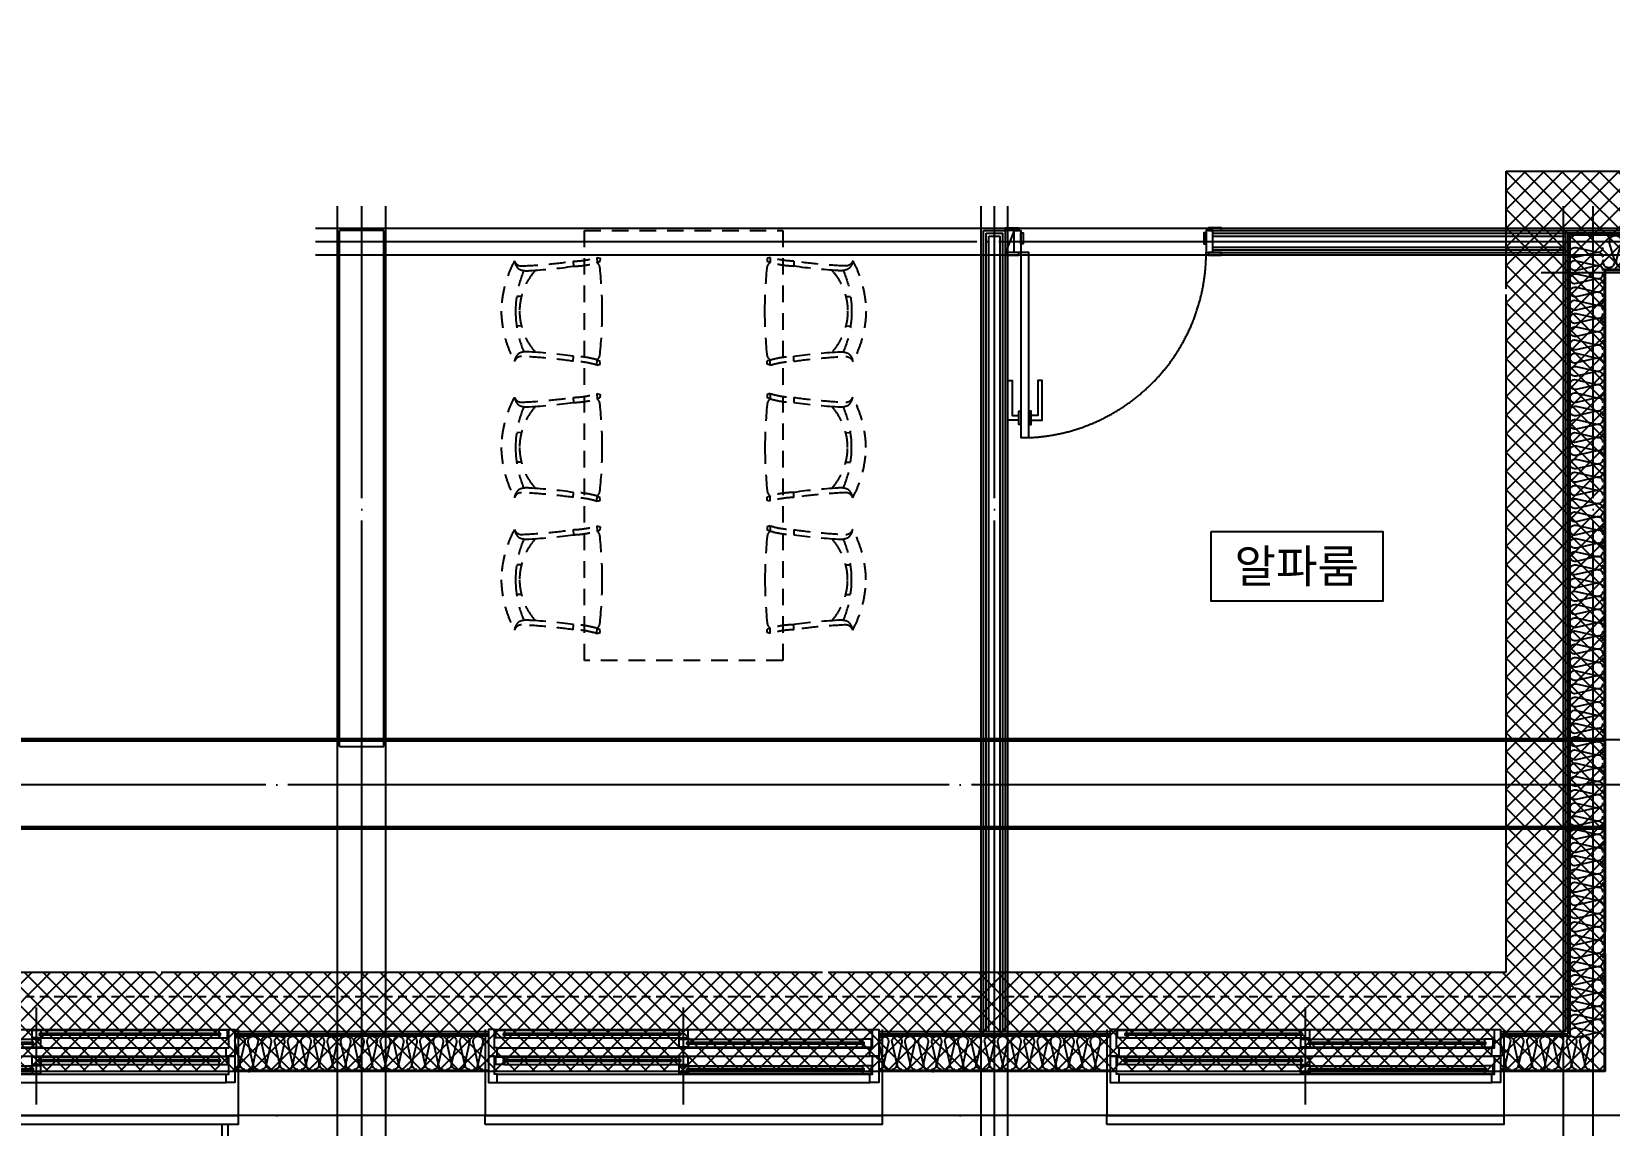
# Model space of a CAD drawing. Header units: millimetres. Extents: x -24416 to 92204, y -190080 to 23760.
# Drawn here: x 64886 to 72042, y -91259 to -86296 of the extents above; entities that cross this region are included whole.
import ezdxf
from ezdxf.enums import TextEntityAlignment as Align
from ezdxf.xclip import XClip

# ---------------------------------------------------------------- set-up
doc = ezdxf.new("R2010")
doc.units = ezdxf.units.MM
doc.header["$LTSCALE"] = 50
doc.header["$XCLIPFRAME"] = 0
for name, pattern in [('AUDIT_D_220706163347-0', [0]), ('CEN', [62, 60, -1, 0, -1]), ('H', [1.3, 0.8, -0.5]), ('HD', [2.5, 1.5, -1]), ('HID', [2.5, 1.5, -1]), ('HIDDEN', [2, 1, -1]), ('평면도(기준)$0$CENTER2', [16.25, 15, -0.5, 0.25, -0.5])]:
    doc.linetypes.add(name, pattern=pattern)
for name, color, linetype, plot in [('AA-CEN', 1, 'CEN', False), ('Defpoint', 135, 'Continuous', False), ('MC', 135, 'Continuous', False)]:
    doc.layers.add(name, color=color, linetype=linetype, plot=plot)
for name, color, linetype in [('AA-단열-바닥-욕실', 30, 'Continuous'), ('CEN_CON', 1, 'CEN'), ('CEN_WALL', 12, 'CEN'), ('CONC', 2, 'Continuous'), ('dan1', 7, 'HID'), ('ELE3_CON', 7, 'Continuous'), ('FUR_가구', 8, 'HD'), ('HAT', 9, 'Continuous'), ('INS', 252, 'Continuous'), ('INSUL', 8, 'Continuous'), ('SINA-F-FRAME', 4, 'Continuous'), ('WAL_DRY', 7, 'Continuous'), ('WIN', 4, 'Continuous'), ('X - 단위세대$0$ETC', 6, 'Continuous'), ('실명', 3, 'AUDIT_D_220706163347-0'), ('실명박스', 7, 'AUDIT_D_220706163347-0'), ('커튼박스', 6, 'Continuous'), ('평면도(기준)$0$1.EC-F-DOOR', 4, 'Continuous'), ('평면도(기준)$0$1.EC-F-DOOR-F', 4, 'Continuous'), ('확장', 8, 'HIDDEN')]:
    doc.layers.add(name, color=color, linetype=linetype)
doc.styles.add('HAUD01', font='Dotum.ttf')

# ---------------------------------------------------------------- blocks, each defined once
blk = doc.blocks.new('insul1')
blk.add_lwpolyline([(0, 0, 0.480617), (0.146, 0.183), (0.004, 0.817, -1.249969), (0.296, 0.817), (0.154, 0.183, 0.480617), (0.3, 0, 0.480617)], format="xyb")
blk = doc.blocks.new('WIN_이중창_1800')
at = {"layer": 'Defpoint'}
for p, q in [((-15, 240), (-15, 0)), ((1785, 240), (1785, 0))]:
    blk.add_line(p, q, dxfattribs=at)
at = {"layer": 'WIN'}
blk.add_line((885, -100), (885, 340), dxfattribs=at)
at = {"layer": 'WIN', "color": 8}
for p, q in [((1742, 240), (28, 240)), ((1697, 237), (905, 237)), ((1730, 158), (40, 158)), ((865, 196), (73, 196)), ((865, 161), (73, 161)), ((1697, 202), (905, 202)), ((1730, 120), (40, 120)), ((865, 76), (73, 76)), ((1697, 117), (905, 117)), ((1697, 82), (905, 82)), ((1730, 38), (40, 38)), ((1730, 0), (40, 0)), ((865, 41), (73, 41))]:
    blk.add_line(p, q, dxfattribs=at)
at = {"layer": 'WIN'}
for points in [[(40, 158), (28, 158), (28, 240), (0, 240), (0, 120), (40, 120), (40, 158)], [(905, 216.5), (905, 202), (865, 202), (865, 237), (905, 237), (905, 222.5)], [(1704, 222.5), (1704, 216.5), (898, 216.5), (898, 222.5), (1704, 222.5)], [(1697, 216.5), (1697, 202), (1737, 202), (1737, 237), (1697, 237), (1697, 222.5)], [(1730, 158), (1742, 158), (1742, 240), (1770, 240), (1770, 120), (1730, 120), (1730, 158)], [(73, 175.5), (73, 161), (33, 161), (33, 196), (73, 196), (73, 181.5)], [(872, 181.5), (872, 175.5), (66, 175.5), (66, 181.5), (872, 181.5)], [(865, 175.5), (865, 161), (905, 161), (905, 196), (865, 196), (865, 181.5)], [(40, 38), (28, 38), (28, 120), (0, 120), (0, 0), (40, 0), (40, 38)], [(73, 55.5), (73, 41), (33, 41), (33, 76), (73, 76), (73, 61.5)], [(905, 96.5), (905, 82), (865, 82), (865, 117), (905, 117), (905, 102.5)], [(865, 55.5), (865, 41), (905, 41), (905, 76), (865, 76), (865, 61.5)], [(1704, 102.5), (1704, 96.5), (898, 96.5), (898, 102.5), (1704, 102.5)], [(1697, 96.5), (1697, 82), (1737, 82), (1737, 117), (1697, 117), (1697, 102.5)], [(1730, 38), (1742, 38), (1742, 120), (1770, 120), (1770, 0), (1730, 0), (1730, 38)], [(872, 61.5), (872, 55.5), (66, 55.5), (66, 61.5), (872, 61.5)]]:
    blk.add_lwpolyline(points, dxfattribs=at)
blk = doc.blocks.new('WIN_이중창_3300-2')
at = {"layer": 'Defpoint'}
for p, q in [((-15, 240), (-15, 0)), ((3285, 240), (3285, 0))]:
    blk.add_line(p, q, dxfattribs=at)
at = {"layer": 'WIN'}
for p, q in [((900, -100), (900, 340)), ((2370, -100), (2370, 340))]:
    blk.add_line(p, q, dxfattribs=at)
at = {"layer": 'WIN', "color": 8}
for p, q in [((3242, 240), (28, 240)), ((880, 237), (73, 237)), ((3197, 237), (2390, 237)), ((3230, 158), (40, 158)), ((880, 202), (73, 202)), ((2350, 196), (920, 196)), ((2350, 161), (920, 161)), ((3197, 202), (2390, 202)), ((3230, 120), (40, 120)), ((880, 117), (73, 117)), ((880, 82), (73, 82)), ((2350, 76), (920, 76)), ((3197, 117), (2390, 117)), ((3197, 82), (2390, 82)), ((3230, 38), (40, 38)), ((3230, 0), (40, 0)), ((2350, 41), (920, 41))]:
    blk.add_line(p, q, dxfattribs=at)
at = {"layer": 'WIN'}
for points in [[(40, 158), (28, 158), (28, 240), (0, 240), (0, 120), (40, 120), (40, 158)], [(73, 216.5), (73, 202), (33, 202), (33, 237), (73, 237), (73, 222.5)], [(887, 222.5), (887, 216.5), (66, 216.5), (66, 222.5), (887, 222.5)], [(880, 216.5), (880, 202), (920, 202), (920, 237), (880, 237), (880, 222.5)], [(2390, 216.5), (2390, 202), (2350, 202), (2350, 237), (2390, 237), (2390, 222.5)], [(3204, 222.5), (3204, 216.5), (2383, 216.5), (2383, 222.5), (3204, 222.5)], [(3197, 216.5), (3197, 202), (3237, 202), (3237, 237), (3197, 237), (3197, 222.5)], [(3230, 158), (3242, 158), (3242, 240), (3270, 240), (3270, 120), (3230, 120), (3230, 158)], [(920, 175.5), (920, 161), (880, 161), (880, 196), (920, 196), (920, 181.5)], [(2357, 181.5), (2357, 175.5), (913, 175.5), (913, 181.5), (2357, 181.5)], [(2350, 175.5), (2350, 161), (2390, 161), (2390, 196), (2350, 196), (2350, 181.5)], [(40, 38), (28, 38), (28, 120), (0, 120), (0, 0), (40, 0), (40, 38)], [(73, 96.5), (73, 82), (33, 82), (33, 117), (73, 117), (73, 102.5)], [(887, 102.5), (887, 96.5), (66, 96.5), (66, 102.5), (887, 102.5)], [(880, 96.5), (880, 82), (920, 82), (920, 117), (880, 117), (880, 102.5)], [(920, 55.5), (920, 41), (880, 41), (880, 76), (920, 76), (920, 61.5)], [(2390, 96.5), (2390, 82), (2350, 82), (2350, 117), (2390, 117), (2390, 102.5)], [(2350, 55.5), (2350, 41), (2390, 41), (2390, 76), (2350, 76), (2350, 61.5)], [(3204, 102.5), (3204, 96.5), (2383, 96.5), (2383, 102.5), (3204, 102.5)], [(3197, 96.5), (3197, 82), (3237, 82), (3237, 117), (3197, 117), (3197, 102.5)], [(3230, 38), (3242, 38), (3242, 120), (3270, 120), (3270, 0), (3230, 0), (3230, 38)], [(2357, 61.5), (2357, 55.5), (913, 55.5), (913, 61.5), (2357, 61.5)]]:
    blk.add_lwpolyline(points, dxfattribs=at)
blk = doc.blocks.new('식탁-1950x900')
at = {"layer": 'FUR_가구'}
for p, q in [((-500.1, -139.2), (-499.9, -162.1)), ((-393, -121.6), (-379.1, -126)), ((-393, -121.6), (-392.7, -145.4)), ((-392.7, -144.6), (-379.3, -141)), ((-379.1, -126), (-379.3, -141)), ((393, -121.6), (379.1, -126)), ((379.1, -126), (379.3, -141)), ((392.7, -144.6), (379.3, -141)), ((393, -121.6), (392.7, -145.4)), ((500.1, -139.2), (499.9, -162.1)), ((-735.6, -299), (-756.6, -299.2)), ((735.6, -299), (756.6, -299.2)), ((-735.6, -433.1), (-756.6, -432.9)), ((735.6, -433.1), (756.6, -432.9)), ((-500.1, -592.9), (-499.9, -570)), ((500.1, -592.9), (499.9, -570)), ((-393, -610.5), (-392.7, -586.7)), ((-393, -610.5), (-379.1, -606.2)), ((-392.7, -587.5), (-379.3, -591.1)), ((-379.1, -606.2), (-379.3, -591.1)), ((379.1, -606.2), (379.3, -591.1)), ((393, -610.5), (379.1, -606.2)), ((392.7, -587.5), (379.3, -591.1)), ((393, -610.5), (392.7, -586.7)), ((-500.1, -757.1), (-499.9, -780)), ((-393, -739.5), (-379.1, -743.8)), ((-393, -739.5), (-392.7, -763.3)), ((-392.7, -762.5), (-379.3, -758.9)), ((-379.1, -743.8), (-379.3, -758.9)), ((393, -739.5), (379.1, -743.8)), ((379.1, -743.8), (379.3, -758.9)), ((392.7, -762.5), (379.3, -758.9)), ((393, -739.5), (392.7, -763.3)), ((500.1, -757.1), (499.9, -780)), ((-735.6, -916.9), (-756.6, -917.1)), ((735.6, -916.9), (756.6, -917.1)), ((-735.6, -1051), (-756.6, -1050.8)), ((735.6, -1051), (756.6, -1050.8)), ((-500.1, -1210.8), (-499.9, -1187.9)), ((-393, -1228.4), (-392.7, -1204.6)), ((-392.7, -1205.4), (-379.3, -1209)), ((-379.1, -1224), (-379.3, -1209)), ((379.1, -1224), (379.3, -1209)), ((392.7, -1205.4), (379.3, -1209)), ((393, -1228.4), (392.7, -1204.6)), ((500.1, -1210.8), (499.9, -1187.9)), ((-393, -1228.4), (-379.1, -1224)), ((393, -1228.4), (379.1, -1224)), ((-500.1, -1357.1), (-499.9, -1380)), ((-393, -1339.5), (-379.1, -1343.8)), ((-393, -1339.5), (-392.7, -1363.3)), ((-392.7, -1362.5), (-379.3, -1358.9)), ((-379.1, -1343.8), (-379.3, -1358.9)), ((393, -1339.5), (379.1, -1343.8)), ((379.1, -1343.8), (379.3, -1358.9)), ((392.7, -1362.5), (379.3, -1358.9)), ((393, -1339.5), (392.7, -1363.3)), ((500.1, -1357.1), (499.9, -1380)), ((-735.6, -1516.9), (-756.6, -1517.1)), ((735.6, -1516.9), (756.6, -1517.1)), ((-735.6, -1651), (-756.6, -1650.8)), ((735.6, -1651), (756.6, -1650.8)), ((-500.1, -1810.8), (-499.9, -1787.9)), ((500.1, -1810.8), (499.9, -1787.9)), ((-393, -1828.4), (-392.7, -1804.6)), ((-393, -1828.4), (-379.1, -1824)), ((-392.7, -1805.4), (-379.3, -1809)), ((-379.1, -1824), (-379.3, -1809)), ((379.1, -1824), (379.3, -1809)), ((393, -1828.4), (379.1, -1824)), ((392.7, -1805.4), (379.3, -1809)), ((393, -1828.4), (392.7, -1804.6))]:
    blk.add_line(p, q, dxfattribs=at)
blk.add_lwpolyline([(-450, 0), (450, 0), (450, -1950), (-450, -1950)], close=True, dxfattribs=at)
for centre, radius, start, end in [((-324.7, -376.8), 502.7, 151.61301, 178.77221), ((-735.8, -128.1), 32.7, 197.29847, 270.53959), ((-715.5, -133.6), 51.6, 184.73657, 233.96327), ((-839.2, 2261.8), 2424.8, 272.45149, 278.03657), ((-510.6, 259.9), 399.2, 271.50557, 287.13357), ((-301.1, -364.6), 460.9, 156.58558, 180.17751), ((-711.1, -94), 88.5, 246.80527, 277.25757), ((-464.2, -367.5), 279.9, 137.91521, 179.69623), ((-839.2, 2261.8), 2447.5, 273.26257, 277.96657), ((-510.6, 259.9), 422.1, 271.45157, 286.22903), ((-411.8, -172), 32.7, 1.98952, 54.31967), ((-2602.4, -386.7), 2233.9, 0.5286, 5.54351), ((-324.7, -355.3), 502.7, 181.22779, 208.38699), ((-301.1, -367.5), 460.9, 179.82249, 203.41442), ((-464.2, -364.6), 279.9, 180.30377, 222.08479), ((-2602.4, -345.5), 2233.9, 354.45649, 359.4714), ((-735.8, -604), 32.7, 89.46041, 162.70153), ((-715.5, -598.6), 51.6, 126.03673, 175.26343), ((-711.1, -638.2), 88.5, 82.74243, 113.19473), ((-839.2, -2993.9), 2424.8, 81.96343, 87.54851), ((-839.2, -2993.9), 2447.5, 82.03343, 86.73743), ((-510.6, -992), 422.1, 73.77097, 88.54843), ((-411.8, -560.1), 32.7, 305.68033, 358.01048), ((-510.6, -992), 399.2, 72.86643, 88.49443), ((-324.7, -994.7), 502.7, 151.61301, 178.77221), ((-735.8, -746), 32.7, 197.29847, 270.53959), ((-715.5, -751.4), 51.6, 184.73657, 233.96327), ((-839.2, 1643.9), 2424.8, 272.45149, 278.03657), ((-839.2, 1643.9), 2447.5, 273.26257, 277.96657), ((-510.6, -358), 399.2, 271.50557, 287.13357), ((-510.6, -358), 422.1, 271.45157, 286.22903), ((-411.8, -789.9), 32.7, 1.98952, 54.31967), ((-301.1, -982.5), 460.9, 156.58558, 180.17751), ((-711.1, -711.8), 88.5, 246.80527, 277.25757), ((-464.2, -985.4), 279.9, 137.91521, 179.69623), ((-2602.4, -1004.5), 2233.9, 0.5286, 5.54351), ((-324.7, -973.2), 502.7, 181.22779, 208.38699), ((-301.1, -985.4), 460.9, 179.82249, 203.41442), ((-464.2, -982.5), 279.9, 180.30377, 222.08479), ((-2602.4, -963.3), 2233.9, 354.45649, 359.4714), ((-735.8, -1221.9), 32.7, 89.46041, 162.70153), ((-715.5, -1216.4), 51.6, 126.03673, 175.26343), ((-711.1, -1256), 88.5, 82.74243, 113.19473), ((-839.2, -3611.8), 2424.8, 81.96343, 87.54851), ((-839.2, -3611.8), 2447.5, 82.03343, 86.73743), ((-510.6, -1609.9), 399.2, 72.86643, 88.49443), ((-510.6, -1609.9), 422.1, 73.77097, 88.54843), ((-411.8, -1178), 32.7, 305.68033, 358.01048), ((-324.7, -1594.7), 502.7, 151.61301, 178.77221), ((-735.8, -1346), 32.7, 197.29847, 270.53959), ((-715.5, -1351.4), 51.6, 184.73657, 233.96327), ((-839.2, 1043.9), 2424.8, 272.45149, 278.03657), ((-510.6, -958), 399.2, 271.50557, 287.13357), ((-301.1, -1582.5), 460.9, 156.58558, 180.17751), ((-711.1, -1311.8), 88.5, 246.80527, 277.25757), ((-464.2, -1585.4), 279.9, 137.91521, 179.69623), ((-839.2, 1043.9), 2447.5, 273.26257, 277.96657), ((-510.6, -958), 422.1, 271.45157, 286.22903), ((-411.8, -1389.9), 32.7, 1.98952, 54.31967), ((-2602.4, -1604.5), 2233.9, 0.5286, 5.54351), ((-324.7, -1573.2), 502.7, 181.22779, 208.38699), ((-301.1, -1585.4), 460.9, 179.82249, 203.41442), ((-464.2, -1582.5), 279.9, 180.30377, 222.08479), ((-2602.4, -1563.3), 2233.9, 354.45649, 359.4714), ((-715.5, -1816.4), 51.6, 126.03673, 175.26343), ((-711.1, -1856), 88.5, 82.74243, 113.19473), ((-839.2, -4211.8), 2447.5, 82.03343, 86.73743), ((-510.6, -2209.9), 422.1, 73.77097, 88.54843), ((-411.8, -1778), 32.7, 305.68033, 358.01048), ((-735.8, -1821.9), 32.7, 89.46041, 162.70153), ((-839.2, -4211.8), 2424.8, 81.96343, 87.54851), ((-510.6, -2209.9), 399.2, 72.86643, 88.49443)]:
    blk.add_arc(centre, radius, start, end, dxfattribs=at)
at = {"layer": 'FUR_가구', "extrusion": (0, 0, -1)}
for centre, major_axis, start_param, end_param in [((510.6, 259.9), (-391.6, 77.3), 4.543868, 4.816628), ((839.2, 2261.8), (308.9, 2405.1), 3.056625, 3.154103), ((735.8, -128.1), (-23.1, 23.1), 2.65811, 3.936408), ((715.5, -133.6), (-36.5, 36.5), 2.438863, 3.298031), ((324.7, -376.8), (355.5, 355.5), 0.289952, 0.763969), ((2602.4, -386.7), (-1579.6, 1579.6), 5.507013, 5.59454), ((411.8, -172), (-23.1, 23.1), 5.532511, 6.445844), ((510.6, 259.9), (-418.1, 57.7), 4.600712, 4.858628), ((839.2, 2261.8), (261.2, 2433.5), 3.0916, 3.173701), ((464.2, -367.5), (197.9, 197.9), 0.05088, 0.780096), ((711.1, -94), (-62.6, 62.6), 3.522166, 4.053659), ((301.1, -364.6), (447.5, 110.4), -0.166893, 0.244864), ((2602.4, -345.5), (-114, 2231), 4.666674, 4.7542), ((464.2, -364.6), (197.9, 197.9), 0.7907, 1.519916), ((301.1, -367.5), (-450.7, 96.7), 2.927084, 3.338841), ((324.7, -355.3), (-355.5, 355.5), 2.377624, 2.851641), ((411.8, -560.1), (-23.1, 23.1), 4.54973, 5.463063), ((510.6, -992), (410.7, 97.2), 4.661547, 4.919462), ((839.2, -2993.9), (-321.8, 2426.3), -0.007165, 0.074936), ((839.2, -2993.9), (-242.6, 2412.6), -0.040038, 0.05744), ((711.1, -638.2), (62.6, 62.6), -0.912067, -0.380574), ((735.8, -604), (23.1, 23.1), -0.794816, 0.483483), ((715.5, -598.6), (-36.5, 36.5), 1.414358, 2.273526), ((510.6, -992), (392, 75.2), 4.602977, 4.875737)]:
    blk.add_ellipse(centre, major_axis=major_axis, ratio=1, start_param=start_param, end_param=end_param, dxfattribs=at)
at = {"layer": 'FUR_가구'}
for centre, major_axis, start_param, end_param in [((411.8, -789.9), (23.1, 23.1), 1.408137, 2.321471), ((510.6, -358), (-410.7, 97.2), 1.519954, 1.777869), ((510.6, -358), (-392, 75.2), 1.461384, 1.734144), ((839.2, 1643.9), (321.8, 2426.3), 3.134428, 3.216528), ((839.2, 1643.9), (242.6, 2412.6), 3.101555, 3.199033), ((735.8, -746), (-23.1, 23.1), 2.346777, 3.625076), ((715.5, -751.4), (36.5, 36.5), 4.55595, 5.415118), ((324.7, -994.7), (355.5, 355.5), 5.519216, 5.993234), ((2602.4, -1004.5), (114, 2231), 1.525081, 1.612608), ((464.2, -985.4), (-197.9, 197.9), 3.932293, 4.661509), ((711.1, -711.8), (-62.6, 62.6), 2.229526, 2.761019), ((301.1, -982.5), (450.7, 96.7), -0.214508, 0.197248), ((2602.4, -963.3), (1579.6, 1579.6), 2.36542, 2.452947), ((464.2, -982.5), (-197.9, 197.9), 3.192473, 3.921689), ((301.1, -985.4), (-447.5, 110.4), 2.9747, 3.386457), ((324.7, -973.2), (-355.5, 355.5), 3.431544, 3.905562), ((411.8, -1178), (23.1, 23.1), 2.390918, 3.304252), ((510.6, -1609.9), (418.1, 57.7), 1.45912, 1.717035), ((510.6, -1609.9), (391.6, 77.3), 1.402276, 1.675036), ((839.2, -3611.8), (-261.2, 2433.5), -0.049992, 0.032108), ((839.2, -3611.8), (-308.9, 2405.1), -0.084967, 0.012511), ((711.1, -1256), (62.6, 62.6), 0.380574, 0.912067), ((735.8, -1221.9), (23.1, 23.1), 5.799702, 7.078001), ((715.5, -1216.4), (36.5, 36.5), 5.580456, 6.439624), ((510.6, -958), (-392, 75.2), 1.461384, 1.734144), ((839.2, 1043.9), (242.6, 2412.6), 3.101555, 3.199033), ((735.8, -1346), (-23.1, 23.1), 2.346777, 3.625076), ((715.5, -1351.4), (36.5, 36.5), 4.55595, 5.415118), ((324.7, -1594.7), (355.5, 355.5), 5.519216, 5.993234), ((2602.4, -1604.5), (114, 2231), 1.525081, 1.612608), ((411.8, -1389.9), (23.1, 23.1), 1.408137, 2.321471), ((510.6, -958), (-410.7, 97.2), 1.519954, 1.777869), ((839.2, 1043.9), (321.8, 2426.3), 3.134428, 3.216528), ((464.2, -1585.4), (-197.9, 197.9), 3.932293, 4.661509), ((711.1, -1311.8), (-62.6, 62.6), 2.229526, 2.761019), ((301.1, -1582.5), (450.7, 96.7), -0.214508, 0.197248), ((2602.4, -1563.3), (1579.6, 1579.6), 2.36542, 2.452947), ((464.2, -1582.5), (-197.9, 197.9), 3.192473, 3.921689), ((301.1, -1585.4), (-447.5, 110.4), 2.9747, 3.386457), ((324.7, -1573.2), (-355.5, 355.5), 3.431544, 3.905562), ((411.8, -1778), (23.1, 23.1), 2.390918, 3.304252), ((510.6, -2209.9), (418.1, 57.7), 1.45912, 1.717035), ((839.2, -4211.8), (-261.2, 2433.5), -0.049992, 0.032108), ((711.1, -1856), (62.6, 62.6), 0.380574, 0.912067), ((715.5, -1816.4), (36.5, 36.5), 5.580456, 6.439624), ((510.6, -2209.9), (391.6, 77.3), 1.402276, 1.675036), ((839.2, -4211.8), (-308.9, 2405.1), -0.084967, 0.012511), ((735.8, -1821.9), (23.1, 23.1), 5.799702, 7.078001)]:
    blk.add_ellipse(centre, major_axis=major_axis, ratio=1, start_param=start_param, end_param=end_param, dxfattribs=at)
blk = doc.blocks.new('DongSinsul_1')
at = {"layer": 'INSUL'}
blk.add_lwpolyline([(0, 0.25, 1.34403), (0.35, 0.25), (0.2, 0.75, -1.34403), (0.55, 0.75), (0.4, 0.25)], format="xyb", dxfattribs=at)
blk = doc.blocks.new('A$C3C3C21E6')
at = {"layer": '평면도(기준)$0$1.EC-F-DOOR'}
blk.add_lwpolyline([(70, -210), (70, -1049.6), (106, -1049.6), (106, -210), (70, -210)], dxfattribs=at)
at = {"layer": '평면도(기준)$0$1.EC-F-DOOR', "color": 8}
for points in [[(60, -969.6), (10, -969.6), (10, -789.6), (30, -789.6), (30, -949.6), (60, -949.6)], [(116.1, -969.6), (166.1, -969.6), (166.1, -789.6), (146.1, -789.6), (146.1, -949.6), (116.1, -949.6)]]:
    blk.add_lwpolyline(points, dxfattribs=at)
for points in [[(70, -929.6), (70, -989.6), (60, -989.6), (60, -929.6)], [(106, -929.6), (106, -989.6), (116, -989.6), (116, -929.6)]]:
    blk.add_lwpolyline(points, close=True, dxfattribs=at)
at = {"layer": '평면도(기준)$0$1.EC-F-DOOR', "color": 1, "linetype": '평면도(기준)$0$CENTER2', "ltscale": 6}
blk.add_arc((69.4, -209.7), 840.6, 272.49818, 359.98243, dxfattribs=at)
at = {"layer": '평면도(기준)$0$1.EC-F-DOOR-F'}
for points in [[(60, -110), (40, -110), (0, -110), (0, -98), (60, -98)], [(40, -110), (70, -110), (70, -210), (40, -210)], [(70, -120), (80, -120), (80, -170), (70, -170)], [(910, -120), (900, -120), (900, -170), (910, -170)], [(940, -110), (910, -110), (910, -210), (940, -210)], [(920, -110), (940, -110), (980, -110), (980, -98), (920, -98)], [(0, -222), (60, -222), (60, -210), (0, -210)], [(920, -222), (980, -222), (980, -210), (920, -210)]]:
    blk.add_lwpolyline(points, close=True, dxfattribs=at)
blk = doc.blocks.new('U-121B(확장)1', base_point=(292391.8, -178477.8))
at = {"layer": 'CEN_CON'}
for p, q in [((300961.8, -178777.8), (300961.8, -174352.8)), ((306546.8, -178777.8), (306546.8, -174352.8)), ((306726.8, -178477.8), (292091.8, -178477.8))]:
    blk.add_line(p, q, dxfattribs=at)
at = {"layer": 'CEN_WALL'}
for p, q in [((303831.8, -178777.8), (303831.8, -174352.8)), ((300751.8, -174512.8), (306726.8, -174512.8)), ((306311.8, -174652.8), (310826.8, -174652.8)), ((306726.8, -176977.8), (296331.8, -176977.8))]:
    blk.add_line(p, q, dxfattribs=at)
at = {"layer": 'CONC'}
for p, q in [((300861.8, -176802.8), (300861.8, -174462.8)), ((301061.8, -174462.8), (300861.8, -174462.8)), ((301061.8, -176802.8), (301061.8, -174462.8)), ((306601.8, -178277.8), (306601.8, -174642.8)), ((306601.8, -174642.8), (307761.8, -174642.8)), ((300861.8, -176802.8), (301061.8, -176802.8)), ((301521.8, -178277.8), (300401.8, -178277.8)), ((300401.8, -178277.8), (300401.8, -178477.8)), ((301521.8, -178277.8), (301521.8, -178477.8)), ((304341.8, -178277.8), (303321.8, -178277.8)), ((303321.8, -178277.8), (303321.8, -178477.8)), ((304341.8, -178277.8), (304341.8, -178477.8)), ((306601.8, -178277.8), (306141.8, -178277.8)), ((306141.8, -178277.8), (306141.8, -178477.8)), ((301521.8, -178477.8), (300401.8, -178477.8)), ((304341.8, -178477.8), (303321.8, -178477.8)), ((306851.8, -178477.8), (306141.8, -178477.8))]:
    blk.add_line(p, q, dxfattribs=at)
at = {"layer": 'dan1'}
blk.add_lwpolyline([(296641.8, -176337.8), (296951.8, -176337.8), (296951.8, -177827.8), (306151.8, -177827.8), (306151.8, -174192.8), (311121.8, -174192.8), (311121.8, -177377.8)], dxfattribs=at)
at = {"layer": 'ELE3_CON'}
for p, q in [((297101.8, -178477.8), (300401.8, -178477.8)), ((301521.8, -178477.8), (303321.8, -178477.8)), ((304341.8, -178477.8), (306141.8, -178477.8))]:
    blk.add_line(p, q, dxfattribs=at)
at = {"layer": 'INS'}
for p, q in [((306441.8, -174482.8), (306441.8, -178117.8)), ((306441.8, -174482.8), (306546.8, -174482.8)), ((306546.8, -174482.8), (307776.8, -174482.8)), ((306596.8, -174637.8), (306596.8, -178272.8)), ((306596.8, -174637.8), (307776.8, -174637.8)), ((301536.8, -178117.8), (300386.8, -178117.8)), ((304356.8, -178117.8), (303306.8, -178117.8)), ((306441.8, -178117.8), (306126.8, -178117.8)), ((301536.8, -178272.8), (300386.8, -178272.8)), ((304356.8, -178272.8), (303306.8, -178272.8)), ((306596.8, -178272.8), (306126.8, -178272.8))]:
    blk.add_line(p, q, dxfattribs=at)
at = {"layer": 'MC'}
for p, q in [((300851.8, -178777.8), (300851.8, -174352.8)), ((301071.8, -178777.8), (301071.8, -174352.8)), ((303771.8, -178777.8), (303771.8, -174352.8)), ((303891.8, -178777.8), (303891.8, -174352.8)), ((306411.8, -178777.8), (306411.8, -174352.8)), ((300751.8, -174452.8), (306726.8, -174452.8)), ((300751.8, -174572.8), (306726.8, -174572.8)), ((306726.8, -176772.8), (296331.8, -176772.8))]:
    blk.add_line(p, q, dxfattribs=at)
at = {"layer": 'SINA-F-FRAME'}
blk.add_line((303921.8, -174462.8), (303881.8, -174562.8), dxfattribs=at)
at = {"layer": 'WAL_DRY'}
for p, q in [((303781.8, -178097.8), (303781.8, -174462.8)), ((303781.8, -174462.8), (303881.8, -174462.8)), ((303881.8, -178097.8), (303881.8, -174462.8)), ((304821.8, -174462.8), (306421.8, -174462.8)), ((306421.8, -174462.8), (306421.8, -178097.8)), ((306421.8, -174462.8), (307776.8, -174462.8)), ((303794.3, -178097.8), (303794.3, -174475.3)), ((303794.3, -174475.3), (303869.3, -174475.3)), ((303806.8, -178097.8), (303806.8, -174487.8)), ((303806.8, -174487.8), (303856.8, -174487.8)), ((303856.8, -178097.8), (303856.8, -174487.8)), ((303869.3, -178097.8), (303869.3, -174475.3)), ((304821.8, -174475.3), (306421.8, -174475.3)), ((304821.8, -174487.8), (306421.8, -174487.8)), ((304821.8, -174537.8), (306421.8, -174537.8)), ((306431.8, -174472.8), (307776.8, -174472.8)), ((306431.8, -174472.8), (306431.8, -178107.8)), ((304821.8, -174550.3), (306421.8, -174550.3)), ((304821.8, -174562.8), (306421.8, -174562.8)), ((301536.8, -178097.8), (300386.8, -178097.8)), ((301536.8, -178107.8), (300386.8, -178107.8)), ((304356.8, -178097.8), (303306.8, -178097.8)), ((304356.8, -178107.8), (303306.8, -178107.8)), ((306421.8, -178097.8), (306126.8, -178097.8)), ((306431.8, -178107.8), (306126.8, -178107.8))]:
    blk.add_line(p, q, dxfattribs=at)
at = {"layer": 'X - 단위세대$0$ETC'}
for points in [[(297101.8, -178517.8), (297101.8, -178477.8), (300401.8, -178477.8), (300401.8, -178517.8), (297101.8, -178517.8)], [(301521.8, -178517.8), (301521.8, -178477.8), (303321.8, -178477.8), (303321.8, -178517.8), (301521.8, -178517.8)], [(304341.8, -178517.8), (304341.8, -178477.8), (306141.8, -178477.8), (306141.8, -178517.8), (304341.8, -178517.8)]]:
    blk.add_lwpolyline(points, dxfattribs=at)
blk.add_lwpolyline([(300326.8, -178517.8), (300326.8, -178577.8, 1), (300356.8, -178577.8), (300356.8, -178517.8)], format="xyb", dxfattribs=at)
at = {"layer": '커튼박스', "linetype": 'H'}
for p, q in [((296641.8, -177937.8), (303781.8, -177937.8)), ((303881.8, -177937.8), (306421.8, -177937.8))]:
    blk.add_line(p, q, dxfattribs=at)
at = {"layer": '확장', "ltscale": 0.5, "const_width": 20, "flags": 128}
for points in [[(296641.8, -176772.8), (306601.8, -176772.8)], [(296641.8, -177172.8), (306601.8, -177172.8)]]:
    blk.add_lwpolyline(points, dxfattribs=at)
at = {"layer": 'FUR_가구'}
blk.add_blockref('식탁-1950x900', (302421.8, -174462.8), dxfattribs=at)
at = {"layer": 'INS', "xscale": 150, "yscale": 150, "zscale": 150, "rotation": 90, "row_count": 1, "column_count": 60, "row_spacing": 0, "column_spacing": 60}
blk.add_blockref('insul1', (306591.8, -178124.2), dxfattribs=at)
at = {"layer": 'INS', "xscale": 150, "yscale": 150, "zscale": 150, "row_count": 1, "row_spacing": 0, "column_spacing": 60}
for p, column_count in [((300386.8, -178267.8), 19), ((303306.8, -178267.8), 17), ((306126.8, -178267.8), 7)]:
    blk.add_blockref('insul1', p, dxfattribs=dict(at, column_count=column_count))
at = {"layer": 'INSUL', "xscale": 150, "yscale": 150, "zscale": 150, "row_count": 1, "column_count": 19, "row_spacing": 1, "column_spacing": 60}
blk.add_blockref('DongSinsul_1', (306591.8, -174632.8), dxfattribs=at)
at = {"layer": 'SINA-F-FRAME'}
blk.add_blockref('A$C3C3C21E6', (303881.8, -174352.8), dxfattribs=at)
at = {"layer": 'WIN', "xscale": -1}
for name, p in [('WIN_이중창_3300-2', (300386.8, -178327.8)), ('WIN_이중창_1800', (303306.8, -178327.8)), ('WIN_이중창_1800', (306126.8, -178327.8))]:
    blk.add_blockref(name, p, dxfattribs=at)
blk = doc.blocks.new('A$C415C5DAF')
at = {"layer": '실명박스'}
blk.add_lwpolyline([(57749, -106943), (57749, -107255.5), (58530.6, -107255.5), (58530.6, -106943)], close=True, dxfattribs=at)
at = {"layer": '실명', "style": 'HAUD01'}
blk.add_text('알파룸', height=150, dxfattribs=at).set_placement((58138.4, -107097), align=Align.MIDDLE)
blk = doc.blocks.new('A$C1CAF0AFA')
at = {"layer": 'HAT'}
h = blk.add_hatch(dxfattribs=at)
h.set_pattern_fill('_USER', color=5, scale=60, angle=45, double=1, pattern_type=0)
h.set_pattern_definition([(45, (0, -23760), (-42.426407, 42.426407), []), (135, (0, -23760), (-42.426407, -42.426407), [])])
h.paths.add_polyline_path([(58062.8, -106178.8), (58062.8, -105728.8), (60182.8, -105728.8), (60182.8, -107143.8), (62682.8, -107143.8), (62682.8, -105138.8), (66222.8, -105138.8), (66222.8, -108298.8), (68072.8, -108298.8), (68072.8, -108148.8), (69472.8, -108148.8), (69472.8, -108298.8), (72022.8, -108298.8), (72022.8, -108748.8), (66282.8, -108748.8), (66282.8, -108426.3), (66082.8, -108426.3), (66082.8, -108748.8), (65772.8, -108748.8), (65772.8, -105588.8), (63132.8, -105588.8), (63132.8, -107593.8), (62062.8, -107593.8), (62062.8, -107303.8), (61862.8, -107303.8), (61862.8, -107593.8), (59732.8, -107593.8), (59732.8, -106178.8)])
h.paths.add_polyline_path([(72582.8, -107433.8), (72582.8, -107598.8), (72722.8, -107598.8), (72722.8, -108748.8), (72272.8, -108748.8), (72272.8, -108048.8), (72132.8, -108048.8), (72132.8, -106983.8), (74652.8, -106983.8), (74652.8, -100603.8), (79107.8, -100603.8), (79107.8, -106063.8), (78657.8, -106063.8), (78657.8, -101053.8), (75102.8, -101053.8), (75102.8, -106908.8), (74772.8, -106908.8), (74772.8, -107108.8), (75102.8, -107108.8), (75102.8, -107433.8)])
h.paths.add_polyline_path([(71572.8, -110688.8), (76542.8, -110688.8), (76542.8, -113873.8), (80042.8, -113873.8), (80042.8, -109163.8), (78657.8, -109163.8), (78657.8, -106263.8), (79107.8, -106263.8), (79107.8, -108713.8), (80492.8, -108713.8), (80492.8, -114323.8), (76092.8, -114323.8), (76092.8, -111138.8), (72022.8, -111138.8), (72022.8, -114773.8), (61922.8, -114773.8), (61922.8, -113283.8), (58062.8, -113283.8), (58062.8, -109738.8), (58512.8, -109738.8), (58512.8, -112833.8), (61862.8, -112833.8), (61862.8, -113123.8), (62062.8, -113123.8), (62062.8, -112833.8), (62372.8, -112833.8), (62372.8, -114323.8), (71572.8, -114323.8)])
at = {"layer": 'AA-CEN', "color": 4}
blk.add_lwpolyline([(76092.8, -111138.8), (72022.8, -111138.8), (72022.8, -114773.8), (61922.8, -114773.8), (61922.8, -113283.8), (58062.8, -113283.8), (58062.8, -109738.8), (58512.8, -109738.8), (58512.8, -112833.8), (61862.8, -112833.8), (61862.8, -113123.8), (62062.8, -113123.8), (62062.8, -112833.8), (62372.8, -112833.8), (62372.8, -114323.8), (71572.8, -114323.8), (71572.8, -110688.8), (76542.8, -110688.8)], dxfattribs=at)

msp = doc.modelspace()

# ---------------------------------------------------------------- block references
ref = msp.add_blockref('U-121B(확장)1', (57812.8, -91213.8))
XClip(ref).set_block_clipping_path([(291236.9970359709, -178777.7726251345), (317561.77152699, -162257.7726268454)])
at = {"layer": 'AA-단열-바닥-욕실'}
msp.add_blockref('A$C1CAF0AFA', (0, 23760), dxfattribs=at)
at = {"layer": '실명박스'}
msp.add_blockref('A$C415C5DAF', (12485.4, 18377.1), dxfattribs=at)

doc.saveas('drawing.dxf')
